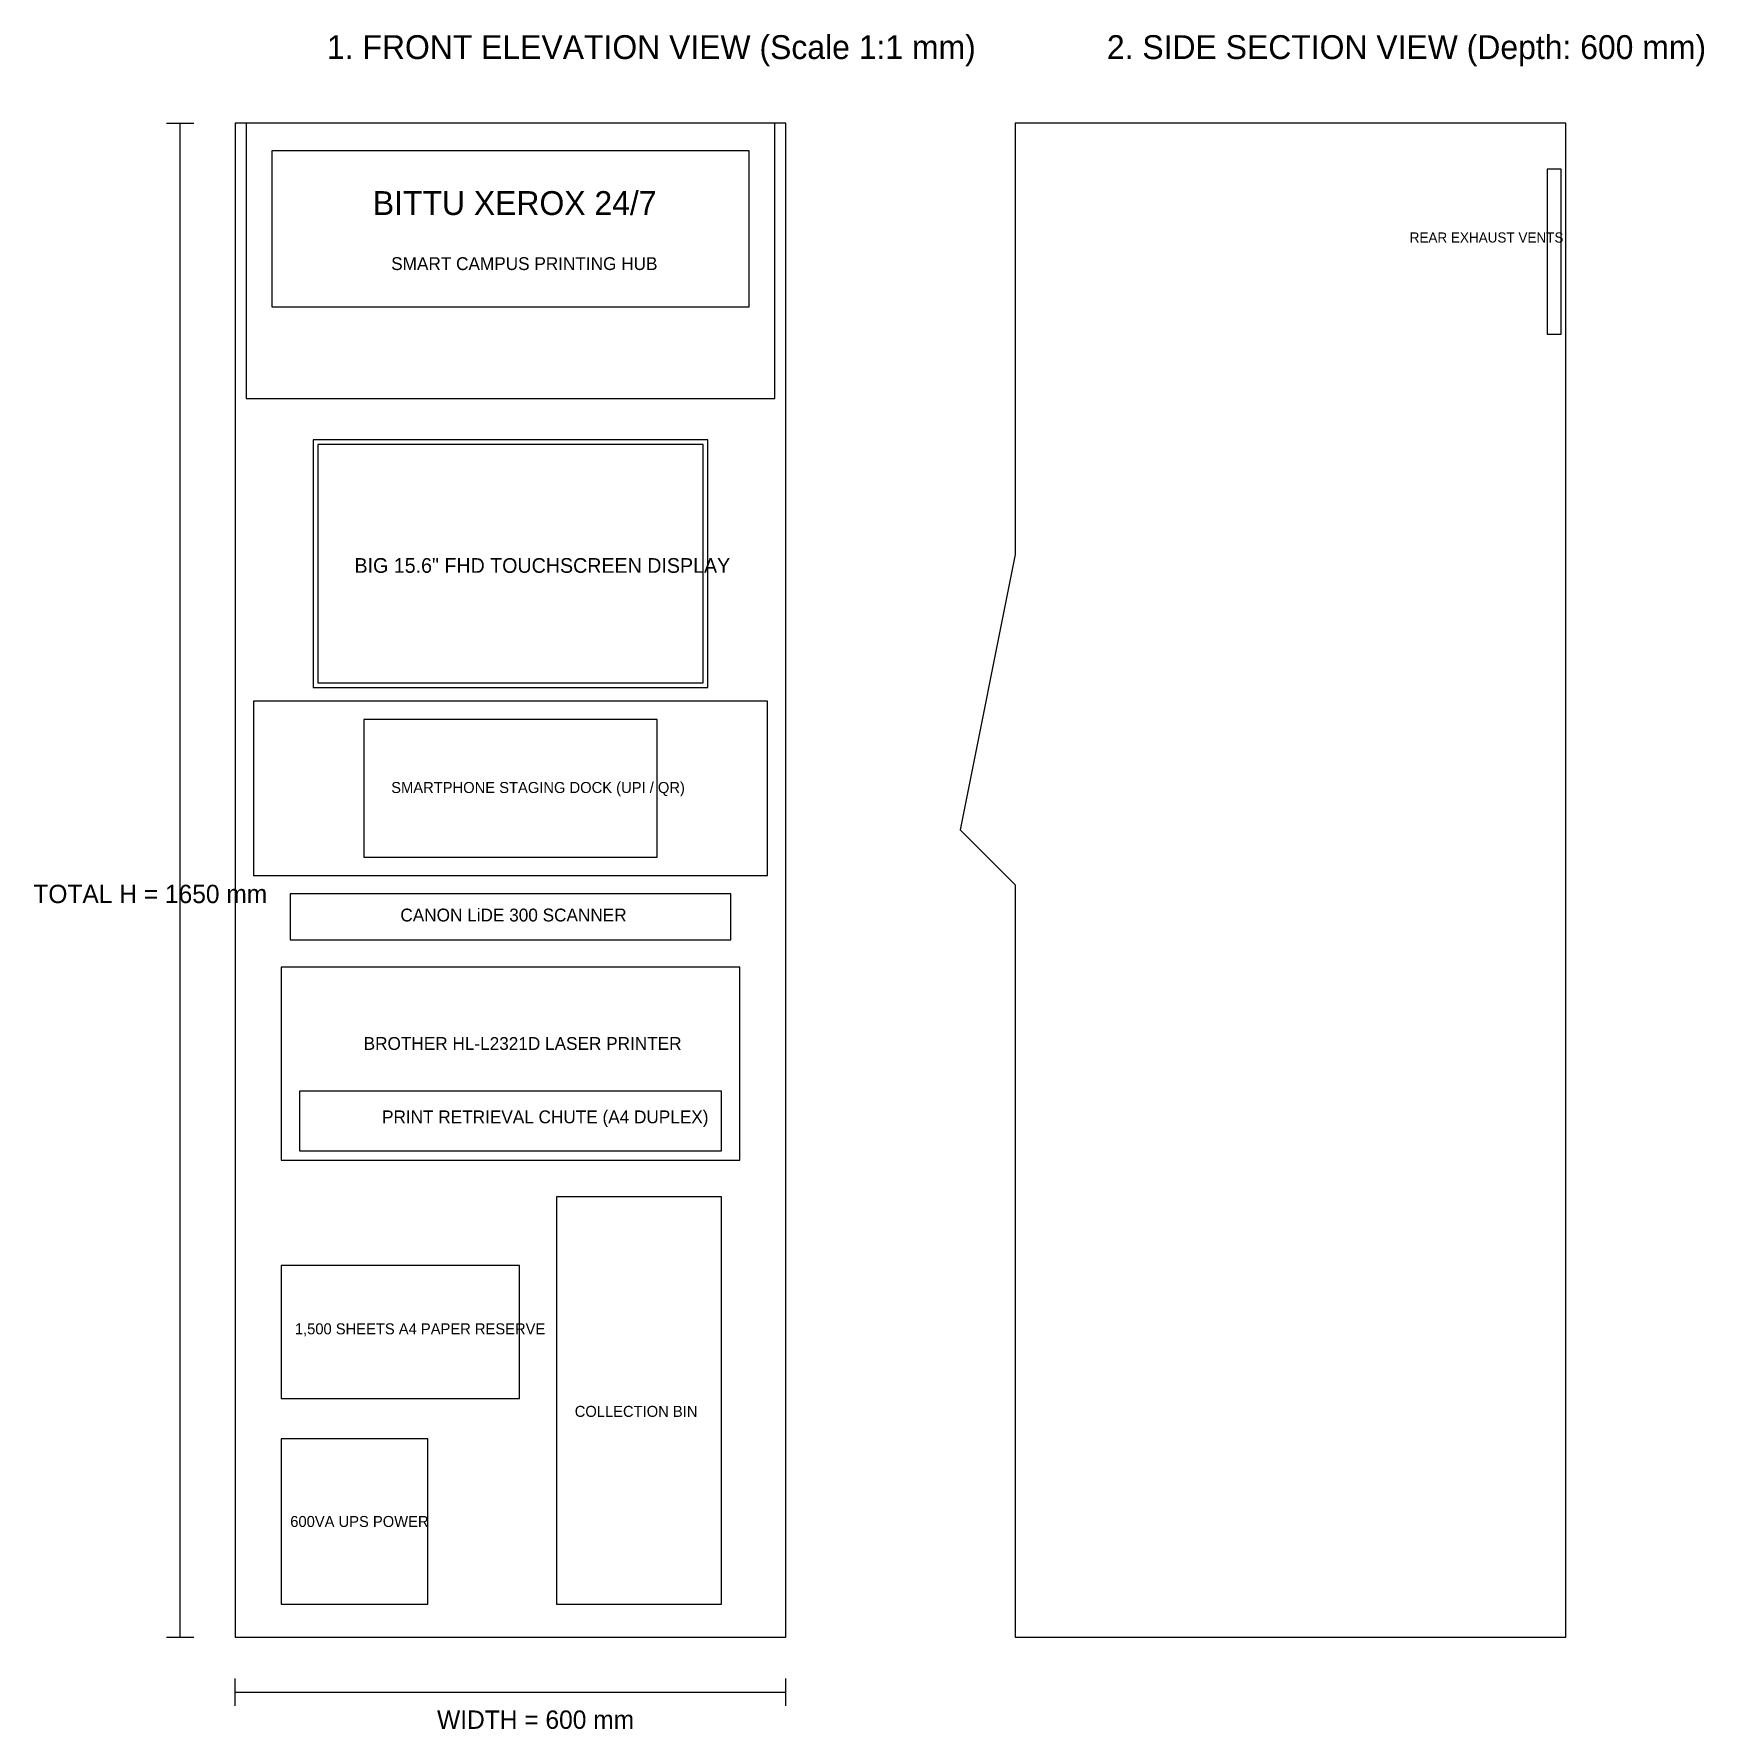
# Model space of a CAD drawing. Extents: x -219 to 1601, y -100 to 1747.
import ezdxf

# ---------------------------------------------------------------- set-up
doc = ezdxf.new("R2010")
doc.units = 0
for name, color, linetype in [('0_3D_PRINTED_PARTS', 6, 'CONTINUOUS'), ('0_ACRYLIC_FASCIA', 5, 'CONTINUOUS'), ('0_BOM_HARDWARE', 4, 'CONTINUOUS'), ('0_BOM_TAGS', 7, 'CONTINUOUS'), ('0_DIMENSIONS', 2, 'CONTINUOUS'), ('0_ELECTRICAL', 1, 'CONTINUOUS'), ('0_MDF_STRUCTURE', 3, 'CONTINUOUS')]:
    doc.layers.add(name, color=color, linetype=linetype)

msp = doc.modelspace()

# ---------------------------------------------------------------- linework, layer by layer
at = {"layer": '0_3D_PRINTED_PARTS'}
for p, q in [((515, 1305), (85, 1305)), ((85, 1305), (85, 1035)), ((515, 1035), (515, 1305)), ((85, 1035), (515, 1035))]:
    msp.add_line(p, q, dxfattribs=at)
at = {"layer": '0_ACRYLIC_FASCIA'}
for p, q in [((560, 1620), (40, 1620)), ((40, 1620), (40, 1450)), ((560, 1450), (560, 1620)), ((40, 1450), (560, 1450)), ((460, 1000), (140, 1000)), ((140, 1000), (140, 850)), ((460, 850), (460, 1000)), ((140, 850), (460, 850)), ((530, 595), (70, 595)), ((70, 595), (70, 530)), ((530, 530), (530, 595)), ((70, 530), (530, 530))]:
    msp.add_line(p, q, dxfattribs=at)
at = {"layer": '0_BOM_HARDWARE'}
for p, q in [((1445, 1600), (1430, 1600)), ((1430, 1600), (1430, 1420)), ((1445, 1420), (1445, 1600)), ((1430, 1420), (1445, 1420)), ((510, 1300), (90, 1300)), ((90, 1300), (90, 1040)), ((510, 1040), (510, 1300)), ((90, 1040), (510, 1040)), ((540, 810), (60, 810)), ((60, 810), (60, 760)), ((540, 760), (540, 810)), ((60, 760), (540, 760)), ((550, 730), (50, 730)), ((50, 730), (50, 520)), ((550, 520), (550, 730)), ((50, 520), (550, 520)), ((530, 480), (350, 480)), ((350, 480), (350, 36)), ((530, 36), (530, 480)), ((310, 405), (50, 405)), ((50, 405), (50, 260)), ((310, 260), (310, 405)), ((50, 260), (310, 260)), ((350, 36), (530, 36))]:
    msp.add_line(p, q, dxfattribs=at)
at = {"layer": '0_DIMENSIONS'}
for p, q in [((-75, 1650), (-45, 1650)), ((-60, 0), (-60, 1650)), ((-75, 0), (-45, 0)), ((0, -75), (0, -45)), ((600, -75), (600, -45)), ((0, -60), (600, -60))]:
    msp.add_line(p, q, dxfattribs=at)
at = {"layer": '0_ELECTRICAL'}
for p, q in [((210, 216), (50, 216)), ((50, 216), (50, 36)), ((210, 36), (210, 216)), ((50, 36), (210, 36))]:
    msp.add_line(p, q, dxfattribs=at)
at = {"layer": '0_MDF_STRUCTURE'}
for p, q in [((600, 1650), (0, 1650)), ((0, 1650), (0, 0)), ((588, 1650), (12, 1650)), ((12, 1650), (12, 1350)), ((588, 1350), (588, 1650)), ((600, 0), (600, 1650)), ((1450, 1650), (850, 1650)), ((850, 1650), (850, 1180)), ((1450, 0), (1450, 1650)), ((12, 1350), (588, 1350)), ((850, 1180), (790, 880)), ((580, 1020), (20, 1020)), ((20, 1020), (20, 830)), ((580, 830), (580, 1020)), ((790, 880), (850, 820)), ((20, 830), (580, 830)), ((850, 820), (850, 0)), ((0, 0), (600, 0)), ((850, 0), (1450, 0))]:
    msp.add_line(p, q, dxfattribs=at)

# ---------------------------------------------------------------- texts
at = {"layer": '0_BOM_TAGS'}
for s, height, p in [('1. FRONT ELEVATION VIEW (Scale 1:1 mm)', 26, (100, 1720)), ('2. SIDE SECTION VIEW (Depth: 600 mm)', 26, (950, 1720)), ('BITTU XEROX 24/7', 26, (150, 1550)), ('REAR EXHAUST VENTS', 11, (1280, 1520)), ('SMART CAMPUS PRINTING HUB', 14, (170, 1490)), ('BIG 15.6" FHD TOUCHSCREEN DISPLAY', 16, (130, 1160)), ('SMARTPHONE STAGING DOCK (UPI / QR)', 12, (170, 920)), ('CANON LiDE 300 SCANNER', 14, (180, 780)), ('BROTHER HL-L2321D LASER PRINTER', 14, (140, 640)), ('PRINT RETRIEVAL CHUTE (A4 DUPLEX)', 14, (160, 560)), ('1,500 SHEETS A4 PAPER RESERVE', 12, (65, 330)), ('COLLECTION BIN', 12, (370, 240)), ('600VA UPS POWER', 12, (60, 120))]:
    msp.add_text(s, height=height, dxfattribs=at).set_placement(p)
at = {"layer": '0_DIMENSIONS'}
for s, p in [('TOTAL H = 1650 mm', (-220, 800)), ('WIDTH = 600 mm', (220, -100))]:
    msp.add_text(s, height=20, dxfattribs=at).set_placement(p)

doc.saveas('drawing.dxf')
